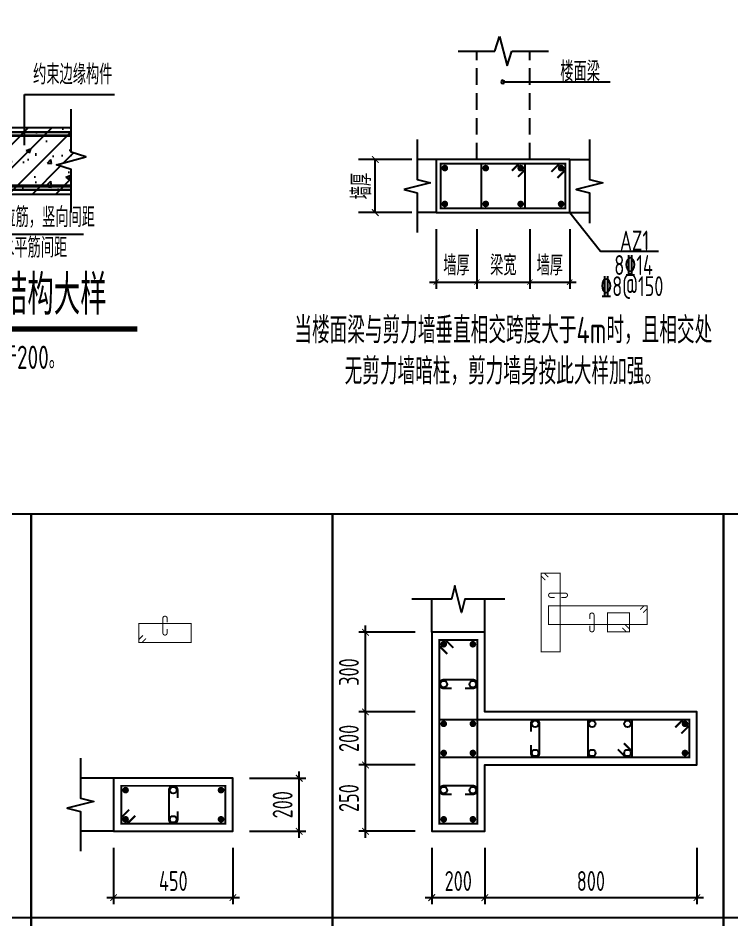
# Model space of a CAD drawing. Extents: x -812054 to 22247, y -644080 to 1003627.
# Drawn here: x -483897 to -473125, y -171821 to -158224 of the extents above; entities that cross this region are included whole.
import ezdxf
from ezdxf.enums import TextEntityAlignment as Align

# ---------------------------------------------------------------- set-up
doc = ezdxf.new("R2010")
doc.units = 0
doc.header["$LTSCALE"] = 1000
doc.linetypes.add('DASHED', pattern=[0.75, 0.5, -0.25])
doc.linetypes.add('H3普通虚线', pattern=[4.2, 3, -1.2])
doc.layers.get('0').update_dxf_attribs({"linetype": 'CONTINUOUS'})
doc.layers.get('DEFPOINTS').update_dxf_attribs({"linetype": 'CONTINUOUS'})
for name, color, linetype in [('COLU_DE_DIM', 3, 'CONTINUOUS'), ('COLU_DE_TH', 7, 'CONTINUOUS'), ('DIM', 2, 'CONTINUOUS'), ('HATCH', 8, 'CONTINUOUS'), ('LINK', 6, 'CONTINUOUS'), ('LINK-INDEX', 6, 'CONTINUOUS'), ('REIN', 6, 'CONTINUOUS'), ('S-BEAM-XRBAR', 20, 'CONTINUOUS'), ('S-DETL-DIM', 151, 'CONTINUOUS'), ('S-DETL-LINE1', 2, 'CONTINUOUS'), ('S-DETL-LINE2', 2, 'H3普通虚线'), ('S-DETL-TEXT', 7, 'CONTINUOUS'), ('S-SLAB-DIM', 151, 'CONTINUOUS'), ('S-WALL-BEHATCH', 51, 'CONTINUOUS'), ('S-X详图钢筋', 6, 'CONTINUOUS'), ('TAB', 7, 'CONTINUOUS'), ('TEXT', 2, 'CONTINUOUS'), ('THIN', 7, 'CONTINUOUS')]:
    doc.layers.add(name, color=color, linetype=linetype)
doc.layers.add('墙柱轮廓', color=7, linetype='CONTINUOUS', lineweight=18)
doc.styles.add('TSSD_DIMENSION', font='Tssdeng.shx', dxfattribs={"width": 0.7, "bigfont": 'tssdchn.shx'})
doc.styles.add('TSSD_Norm', font='Tssdeng.shx', dxfattribs={"bigfont": 'tssdchn.shx'})
doc.styles.add('TSSD_REIN', font='tssdeng.shx', dxfattribs={"width": 0.7, "height": 300, "bigfont": 'tssdchn.shx'})
doc.dimstyles.new('TSSD_100_100$0', dxfattribs={"dimtxt": 300, "dimasz": 80, "dimexe": 100, "dimexo": 250, "dimgap": 100, "dimtad": 1, "dimdec": 0, "dimzin": 0, "dimdsep": 46, "dimtxsty": 'TSSD_DIMENSION', "dimblk": 'ARCHTICK', "dimcen": 0, "dimdle": 100, "dimclrd": 3, "dimclre": 3, "dimclrt": 7, "dimadec": 0, "dimazin": 0, "dimtfac": 1, "dimtdec": 0, "dimtix": 1, "dimtmove": 2, "dimatfit": 3, "dimldrblk": 'ARCHTICK', "dimfxl": 1, "dimtolj": 1, "dimtzin": 0, "dimarcsym": 0})
doc.dimstyles.new('TSSD_25_100', dxfattribs={"dimtxt": 300, "dimasz": 100, "dimexe": 100, "dimexo": 250, "dimgap": 100, "dimtad": 1, "dimdec": 0, "dimlfac": 0.25, "dimzin": 0, "dimdsep": 46, "dimtxsty": 'TSSD_DIMENSION', "dimblk": 'ARCHTICK', "dimcen": 0, "dimdle": 100, "dimclrt": 7, "dimadec": 0, "dimazin": 0, "dimtfac": 1, "dimtdec": 0, "dimtix": 1, "dimtmove": 2, "dimatfit": 3, "dimldrblk": 'ARCHTICK', "dimfxl": 1, "dimtolj": 1, "dimtzin": 0, "dimarcsym": 0})

# ---------------------------------------------------------------- blocks, each defined once
blk = doc.blocks.new('_ArchTick')
at = {"color": 0, "linetype": 'ByBlock', "const_width": 0.15}
blk.add_lwpolyline([(-0.5, -0.5), (0.5, 0.5)], dxfattribs=at)
blk = doc.blocks.new('*D505')
at = {"layer": 'DEFPOINTS', "color": 0, "transparency": 16777216}
for p in [(2298, 2648), (2911, 2648), (2911, 1600)]:
    blk.add_point(p, dxfattribs=at)
at = {"layer": 'S-SLAB-DIM', "color": 3, "lineweight": -2, "transparency": 16777216}
for p, q in [((2298, 2398), (2298, 1500)), ((2911, 2398), (2911, 1500)), ((2198, 1600), (3011, 1600))]:
    blk.add_line(p, q, dxfattribs=at)
at = {"layer": 'S-SLAB-DIM', "color": 3, "lineweight": -2, "transparency": 16777216, "xscale": 80, "yscale": 80, "zscale": 80, "rotation": 180}
blk.add_blockref('_ArchTick', (2298, 1600), dxfattribs=at)
at = {"layer": 'S-SLAB-DIM', "color": 3, "lineweight": -2, "transparency": 16777216, "xscale": 80, "yscale": 80, "zscale": 80}
blk.add_blockref('_ArchTick', (2911, 1600), dxfattribs=at)
at = {"layer": 'S-SLAB-DIM', "color": 7, "transparency": 16777216, "insert": (2604, 1850), "char_height": 300, "attachment_point": 5, "style": 'TSSD_DIMENSION'}
blk.add_mtext('\\A1;墙厚', dxfattribs=at)
blk = doc.blocks.new('*D506')
at = {"layer": 'DEFPOINTS', "color": 0, "transparency": 16777216}
for p in [(2911, 2648), (3711, 2648), (3711, 1600)]:
    blk.add_point(p, dxfattribs=at)
at = {"layer": 'S-SLAB-DIM', "color": 3, "lineweight": -2, "transparency": 16777216}
for p, q in [((2911, 2398), (2911, 1500)), ((3711, 2398), (3711, 1500)), ((2811, 1600), (3811, 1600))]:
    blk.add_line(p, q, dxfattribs=at)
at = {"layer": 'S-SLAB-DIM', "color": 3, "lineweight": -2, "transparency": 16777216, "xscale": 80, "yscale": 80, "zscale": 80, "rotation": 180}
blk.add_blockref('_ArchTick', (2911, 1600), dxfattribs=at)
at = {"layer": 'S-SLAB-DIM', "color": 3, "lineweight": -2, "transparency": 16777216, "xscale": 80, "yscale": 80, "zscale": 80}
blk.add_blockref('_ArchTick', (3711, 1600), dxfattribs=at)
at = {"layer": 'S-SLAB-DIM', "color": 7, "transparency": 16777216, "insert": (3311, 1850), "char_height": 300, "attachment_point": 5, "style": 'TSSD_DIMENSION'}
blk.add_mtext('\\A1;梁宽', dxfattribs=at)
blk = doc.blocks.new('*D507')
at = {"layer": 'DEFPOINTS', "color": 0, "transparency": 16777216}
for p in [(3711, 2648), (4312, 2648), (4312, 1600)]:
    blk.add_point(p, dxfattribs=at)
at = {"layer": 'S-SLAB-DIM', "color": 3, "lineweight": -2, "transparency": 16777216}
for p, q in [((3711, 2398), (3711, 1500)), ((4312, 2398), (4312, 1500)), ((3611, 1600), (4412, 1600))]:
    blk.add_line(p, q, dxfattribs=at)
at = {"layer": 'S-SLAB-DIM', "color": 3, "lineweight": -2, "transparency": 16777216, "xscale": 80, "yscale": 80, "zscale": 80, "rotation": 180}
blk.add_blockref('_ArchTick', (3711, 1600), dxfattribs=at)
at = {"layer": 'S-SLAB-DIM', "color": 3, "lineweight": -2, "transparency": 16777216, "xscale": 80, "yscale": 80, "zscale": 80}
blk.add_blockref('_ArchTick', (4312, 1600), dxfattribs=at)
at = {"layer": 'S-SLAB-DIM', "color": 7, "transparency": 16777216, "insert": (4012, 1850), "char_height": 300, "attachment_point": 5, "style": 'TSSD_DIMENSION'}
blk.add_mtext('\\A1;墙厚', dxfattribs=at)
blk = doc.blocks.new('*D21')
at = {"layer": 'DEFPOINTS', "color": 0, "transparency": 16777216}
for p in [(2113, 5957), (2113, 4750), (3945, 4750)]:
    blk.add_point(p, dxfattribs=at)
at = {"layer": 'S-DETL-DIM', "color": 0, "lineweight": -2, "transparency": 16777216}
for p, q in [((2113, 5000), (2113, 6057)), ((3945, 5000), (3945, 6057)), ((2113, 5957), (2013, 5957)), ((3945, 5957), (2113, 5957)), ((3945, 5957), (4045, 5957))]:
    blk.add_line(p, q, dxfattribs=at)
at = {"layer": 'S-DETL-DIM', "color": 0, "lineweight": -2, "transparency": 16777216, "xscale": 100, "yscale": 100, "zscale": 100}
blk.add_blockref('_ArchTick', (2113, 5957), dxfattribs=at)
at = {"layer": 'S-DETL-DIM', "color": 0, "lineweight": -2, "transparency": 16777216, "xscale": 100, "yscale": 100, "zscale": 100, "rotation": 180}
blk.add_blockref('_ArchTick', (3945, 5957), dxfattribs=at)
at = {"layer": 'S-DETL-DIM', "color": 7, "transparency": 16777216, "insert": (3029, 6207), "char_height": 300, "attachment_point": 5, "style": 'TSSD_DIMENSION'}
blk.add_mtext('\\A1;Lc范围内非阴影区', dxfattribs=at)
blk = doc.blocks.new('*D22')
at = {"layer": 'DEFPOINTS', "color": 0, "transparency": 16777216}
for p in [(2275, 5491), (2275, 4750), (2875, 4750)]:
    blk.add_point(p, dxfattribs=at)
at = {"layer": 'S-DETL-DIM', "color": 0, "lineweight": -2, "transparency": 16777216}
for p, q in [((2275, 5000), (2275, 5591)), ((2875, 5000), (2875, 5591)), ((2975, 5491), (2175, 5491))]:
    blk.add_line(p, q, dxfattribs=at)
at = {"layer": 'S-DETL-DIM', "color": 0, "lineweight": -2, "transparency": 16777216, "xscale": 100, "yscale": 100, "zscale": 100, "rotation": 180}
blk.add_blockref('_ArchTick', (2275, 5491), dxfattribs=at)
at = {"layer": 'S-DETL-DIM', "color": 0, "lineweight": -2, "transparency": 16777216, "xscale": 100, "yscale": 100, "zscale": 100}
blk.add_blockref('_ArchTick', (2875, 5491), dxfattribs=at)
at = {"layer": 'S-DETL-DIM', "color": 7, "transparency": 16777216, "insert": (2575, 5741), "char_height": 300, "attachment_point": 5, "style": 'TSSD_DIMENSION'}
blk.add_mtext('\\A1;b', dxfattribs=at)
blk = doc.blocks.new('*D23')
at = {"layer": 'DEFPOINTS', "color": 0, "transparency": 16777216}
for p in [(2875, 5491), (2875, 4750), (3475, 4750)]:
    blk.add_point(p, dxfattribs=at)
at = {"layer": 'S-DETL-DIM', "color": 0, "lineweight": -2, "transparency": 16777216}
for p, q in [((2875, 5000), (2875, 5591)), ((3475, 5000), (3475, 5591)), ((3575, 5491), (2775, 5491))]:
    blk.add_line(p, q, dxfattribs=at)
at = {"layer": 'S-DETL-DIM', "color": 0, "lineweight": -2, "transparency": 16777216, "xscale": 100, "yscale": 100, "zscale": 100, "rotation": 180}
blk.add_blockref('_ArchTick', (2875, 5491), dxfattribs=at)
at = {"layer": 'S-DETL-DIM', "color": 0, "lineweight": -2, "transparency": 16777216, "xscale": 100, "yscale": 100, "zscale": 100}
blk.add_blockref('_ArchTick', (3475, 5491), dxfattribs=at)
at = {"layer": 'S-DETL-DIM', "color": 7, "transparency": 16777216, "insert": (3175, 5741), "char_height": 300, "attachment_point": 5, "style": 'TSSD_DIMENSION'}
blk.add_mtext('\\A1;b', dxfattribs=at)
blk = doc.blocks.new('*D24')
at = {"layer": 'DEFPOINTS', "color": 0, "transparency": 16777216}
for p in [(3475, 5491), (3475, 4750), (4075, 4750)]:
    blk.add_point(p, dxfattribs=at)
at = {"layer": 'S-DETL-DIM', "color": 0, "lineweight": -2, "transparency": 16777216}
for p, q in [((3475, 5000), (3475, 5591)), ((4075, 5000), (4075, 5591)), ((4175, 5491), (3375, 5491))]:
    blk.add_line(p, q, dxfattribs=at)
at = {"layer": 'S-DETL-DIM', "color": 0, "lineweight": -2, "transparency": 16777216, "xscale": 100, "yscale": 100, "zscale": 100, "rotation": 180}
blk.add_blockref('_ArchTick', (3475, 5491), dxfattribs=at)
at = {"layer": 'S-DETL-DIM', "color": 0, "lineweight": -2, "transparency": 16777216, "xscale": 100, "yscale": 100, "zscale": 100}
blk.add_blockref('_ArchTick', (4075, 5491), dxfattribs=at)
at = {"layer": 'S-DETL-DIM', "color": 7, "transparency": 16777216, "insert": (3775, 5741), "char_height": 300, "attachment_point": 5, "style": 'TSSD_DIMENSION'}
blk.add_mtext('\\A1;b', dxfattribs=at)
blk = doc.blocks.new('*D25')
at = {"layer": 'DEFPOINTS', "color": 0, "transparency": 16777216}
for p in [(2566, 4750), (1936, 3750), (2566, 3750)]:
    blk.add_point(p, dxfattribs=at)
at = {"layer": 'S-DETL-DIM', "color": 0, "lineweight": -2, "transparency": 16777216}
for p, q in [((1936, 4850), (1936, 3650)), ((2316, 4750), (1836, 4750)), ((2316, 3750), (1836, 3750))]:
    blk.add_line(p, q, dxfattribs=at)
at = {"layer": 'S-DETL-DIM', "color": 0, "lineweight": -2, "transparency": 16777216, "xscale": 100, "yscale": 100, "zscale": 100}
for p, rotation in [((1936, 4750), 90), ((1936, 3750), 270)]:
    blk.add_blockref('_ArchTick', p, dxfattribs=dict(at, rotation=rotation))
at = {"layer": 'S-DETL-DIM', "color": 7, "transparency": 16777216, "insert": (1686, 4250), "char_height": 300, "attachment_point": 5, "rotation": 90, "style": 'TSSD_DIMENSION'}
blk.add_mtext('\\A1;墙厚', dxfattribs=at)
blk = doc.blocks.new('*D424')
at = {"layer": 'COLU_DE_DIM', "color": 0, "lineweight": -2, "transparency": 16777216}
for p, q in [((-482455, -170734), (-482455, -171584)), ((-480655, -170734), (-480655, -171584)), ((-482555, -171484), (-480555, -171484))]:
    blk.add_line(p, q, dxfattribs=at)
at = {"layer": 'DEFPOINTS', "color": 0, "transparency": 16777216}
for p in [(-482455, -170484), (-480655, -170484), (-480655, -171484)]:
    blk.add_point(p, dxfattribs=at)
at = {"layer": 'COLU_DE_DIM', "color": 0, "lineweight": -2, "transparency": 16777216, "xscale": 100, "yscale": 100, "zscale": 100, "rotation": 180}
blk.add_blockref('_ArchTick', (-482455, -171484), dxfattribs=at)
at = {"layer": 'COLU_DE_DIM', "color": 0, "lineweight": -2, "transparency": 16777216, "xscale": 100, "yscale": 100, "zscale": 100}
blk.add_blockref('_ArchTick', (-480655, -171484), dxfattribs=at)
at = {"layer": 'COLU_DE_DIM', "color": 7, "transparency": 16777216, "insert": (-481555, -171234), "char_height": 300, "attachment_point": 5, "style": 'TSSD_DIMENSION'}
blk.add_mtext('\\A1;450', dxfattribs=at)
blk = doc.blocks.new('*D425')
at = {"layer": 'COLU_DE_DIM', "color": 0, "lineweight": -2, "transparency": 16777216}
for p, q in [((-480405, -169684), (-479555, -169684)), ((-479655, -170584), (-479655, -169584)), ((-480405, -170484), (-479555, -170484))]:
    blk.add_line(p, q, dxfattribs=at)
at = {"layer": 'DEFPOINTS', "color": 0, "transparency": 16777216}
for p in [(-480655, -169684), (-479655, -169684), (-480655, -170484)]:
    blk.add_point(p, dxfattribs=at)
at = {"layer": 'COLU_DE_DIM', "color": 0, "lineweight": -2, "transparency": 16777216, "xscale": 100, "yscale": 100, "zscale": 100}
for p, rotation in [((-479655, -169684), 90), ((-479655, -170484), 270)]:
    blk.add_blockref('_ArchTick', p, dxfattribs=dict(at, rotation=rotation))
at = {"layer": 'COLU_DE_DIM', "color": 7, "transparency": 16777216, "insert": (-479905, -170084), "char_height": 300, "attachment_point": 5, "rotation": 90, "style": 'TSSD_DIMENSION'}
blk.add_mtext('\\A1;200', dxfattribs=at)
blk = doc.blocks.new('*D430')
at = {"layer": 'COLU_DE_DIM', "color": 0, "lineweight": -2, "transparency": 16777216}
for p, q in [((-477655, -170734), (-477655, -171584)), ((-476855, -170734), (-476855, -171584)), ((-477755, -171484), (-476755, -171484))]:
    blk.add_line(p, q, dxfattribs=at)
at = {"layer": 'DEFPOINTS', "color": 0, "transparency": 16777216}
for p in [(-477655, -170484), (-476855, -170484), (-476855, -171484)]:
    blk.add_point(p, dxfattribs=at)
at = {"layer": 'COLU_DE_DIM', "color": 0, "lineweight": -2, "transparency": 16777216, "xscale": 100, "yscale": 100, "zscale": 100, "rotation": 180}
blk.add_blockref('_ArchTick', (-477655, -171484), dxfattribs=at)
at = {"layer": 'COLU_DE_DIM', "color": 0, "lineweight": -2, "transparency": 16777216, "xscale": 100, "yscale": 100, "zscale": 100}
blk.add_blockref('_ArchTick', (-476855, -171484), dxfattribs=at)
at = {"layer": 'COLU_DE_DIM', "color": 7, "transparency": 16777216, "insert": (-477255, -171234), "char_height": 300, "attachment_point": 5, "style": 'TSSD_DIMENSION'}
blk.add_mtext('\\A1;200', dxfattribs=at)
blk = doc.blocks.new('*D431')
at = {"layer": 'COLU_DE_DIM', "color": 0, "lineweight": -2, "transparency": 16777216}
for p, q in [((-476855, -170734), (-476855, -171584)), ((-473654, -170734), (-473654, -171584)), ((-476955, -171484), (-473554, -171484))]:
    blk.add_line(p, q, dxfattribs=at)
at = {"layer": 'DEFPOINTS', "color": 0, "transparency": 16777216}
for p in [(-476855, -170484), (-473654, -170484), (-473654, -171484)]:
    blk.add_point(p, dxfattribs=at)
at = {"layer": 'COLU_DE_DIM', "color": 0, "lineweight": -2, "transparency": 16777216, "xscale": 100, "yscale": 100, "zscale": 100, "rotation": 180}
blk.add_blockref('_ArchTick', (-476855, -171484), dxfattribs=at)
at = {"layer": 'COLU_DE_DIM', "color": 0, "lineweight": -2, "transparency": 16777216, "xscale": 100, "yscale": 100, "zscale": 100}
blk.add_blockref('_ArchTick', (-473654, -171484), dxfattribs=at)
at = {"layer": 'COLU_DE_DIM', "color": 7, "transparency": 16777216, "insert": (-475254, -171234), "char_height": 300, "attachment_point": 5, "style": 'TSSD_DIMENSION'}
blk.add_mtext('\\A1;800', dxfattribs=at)
blk = doc.blocks.new('*D432')
at = {"layer": 'COLU_DE_DIM', "color": 0, "lineweight": -2, "transparency": 16777216}
for p, q in [((-478655, -170584), (-478655, -169384)), ((-477905, -169484), (-478755, -169484)), ((-477905, -170484), (-478755, -170484))]:
    blk.add_line(p, q, dxfattribs=at)
at = {"layer": 'DEFPOINTS', "color": 0, "transparency": 16777216}
for p in [(-478655, -169484), (-477655, -169484), (-477655, -170484)]:
    blk.add_point(p, dxfattribs=at)
at = {"layer": 'COLU_DE_DIM', "color": 0, "lineweight": -2, "transparency": 16777216, "xscale": 100, "yscale": 100, "zscale": 100}
for p, rotation in [((-478655, -169484), 90), ((-478655, -170484), 270)]:
    blk.add_blockref('_ArchTick', p, dxfattribs=dict(at, rotation=rotation))
at = {"layer": 'COLU_DE_DIM', "color": 7, "transparency": 16777216, "insert": (-478905, -169984), "char_height": 300, "attachment_point": 5, "rotation": 90, "style": 'TSSD_DIMENSION'}
blk.add_mtext('\\A1;250', dxfattribs=at)
blk = doc.blocks.new('*D433')
at = {"layer": 'COLU_DE_DIM', "color": 0, "lineweight": -2, "transparency": 16777216}
for p, q in [((-478655, -169584), (-478655, -168584)), ((-477905, -168684), (-478755, -168684)), ((-477905, -169484), (-478755, -169484))]:
    blk.add_line(p, q, dxfattribs=at)
at = {"layer": 'DEFPOINTS', "color": 0, "transparency": 16777216}
for p in [(-478655, -168684), (-477655, -168684), (-477655, -169484)]:
    blk.add_point(p, dxfattribs=at)
at = {"layer": 'COLU_DE_DIM', "color": 0, "lineweight": -2, "transparency": 16777216, "xscale": 100, "yscale": 100, "zscale": 100}
for p, rotation in [((-478655, -168684), 90), ((-478655, -169484), 270)]:
    blk.add_blockref('_ArchTick', p, dxfattribs=dict(at, rotation=rotation))
at = {"layer": 'COLU_DE_DIM', "color": 7, "transparency": 16777216, "insert": (-478905, -169084), "char_height": 300, "attachment_point": 5, "rotation": 90, "style": 'TSSD_DIMENSION'}
blk.add_mtext('\\A1;200', dxfattribs=at)
blk = doc.blocks.new('*D434')
at = {"layer": 'COLU_DE_DIM', "color": 0, "lineweight": -2, "transparency": 16777216}
for p, q in [((-478655, -168784), (-478655, -167384)), ((-477905, -167484), (-478755, -167484)), ((-477905, -168684), (-478755, -168684))]:
    blk.add_line(p, q, dxfattribs=at)
at = {"layer": 'DEFPOINTS', "color": 0, "transparency": 16777216}
for p in [(-478655, -167484), (-477655, -167484), (-477655, -168684)]:
    blk.add_point(p, dxfattribs=at)
at = {"layer": 'COLU_DE_DIM', "color": 0, "lineweight": -2, "transparency": 16777216, "xscale": 100, "yscale": 100, "zscale": 100}
for p, rotation in [((-478655, -167484), 90), ((-478655, -168684), 270)]:
    blk.add_blockref('_ArchTick', p, dxfattribs=dict(at, rotation=rotation))
at = {"layer": 'COLU_DE_DIM', "color": 7, "transparency": 16777216, "insert": (-478905, -168084), "char_height": 300, "attachment_point": 5, "rotation": 90, "style": 'TSSD_DIMENSION'}
blk.add_mtext('\\A1;300', dxfattribs=at)
blk = doc.blocks.new('20210311.03310910')
at = {"layer": 'COLU_DE_TH'}
blk.add_lwpolyline([(2298.1, 2648.3), (4312.5, 2648.3), (4312.5, 3448.3), (2298.1, 3448.3)], close=True, dxfattribs=at)
at = {"layer": 'DIM'}
for p, q in [((1931.8, 3448.3), (1128.2, 3448.3)), ((1378.2, 2648.3), (1378.2, 3448.3)), ((1931.8, 2648.3), (1128.2, 2648.3))]:
    blk.add_line(p, q, dxfattribs=at)
at = {"layer": 'S-DETL-LINE2'}
blk.add_lwpolyline([(2630.6, 5081.3), (3180.6, 5081.3), (3250.6, 5301.3), (3370.6, 4861.3), (3440.6, 5081.3), (3990.6, 5081.3)], dxfattribs=at)
at = {"layer": 'S-X详图钢筋', "const_width": 30}
blk.add_lwpolyline([(2363.1, 3383.3), (2363.1, 2713.3), (4247.5, 2713.3), (4247.5, 3383.3)], close=True, dxfattribs=at)
at = {"layer": 'S-X详图钢筋', "const_width": 50}
for points in [[(2453.1, 3318.3, 1), (2403.1, 3318.3, 1)], [(3020.1, 3318.3, 1), (3070.1, 3318.3, 1)], [(3547.7, 3318.3, 1), (3597.7, 3318.3, 1)], [(4207.5, 3318.3, 1), (4157.5, 3318.3, 1)], [(2453.1, 2778.3, 1), (2403.1, 2778.3, 1)], [(3020.1, 2778.3, 1), (3070.1, 2778.3, 1)], [(3547.7, 2778.3, 1), (3597.7, 2778.3, 1)], [(4207.5, 2778.3, 1), (4157.5, 2778.3, 1)]]:
    blk.add_lwpolyline(points, format="xyb", close=True, dxfattribs=at)
at = {"layer": 'S-X详图钢筋', "const_width": 30}
for points in [[(3441.9, 3279.4), (3545.9, 3383.3), (3637.7, 3383.3), (3637.7, 2713.3), (2980.1, 2713.3), (2980.1, 3383.3), (3637.7, 3383.3), (3637.7, 3291.5), (3533.8, 3187.5)], [(4155.5, 3383.3), (4035.6, 3263.4)], [(4127.5, 3171.4), (4247.5, 3291.4)]]:
    blk.add_lwpolyline(points, dxfattribs=at)
at = {"layer": 'THIN', "linetype": 'DASHED', "ltscale": 0.5}
for p, q in [((2910.6, 3448.3), (2910.6, 5081.3)), ((3710.6, 3448.3), (3710.6, 5081.3))]:
    blk.add_line(p, q, dxfattribs=at)
at = {"layer": 'THIN'}
for p, q in [((3303.2, 4617.9), (4923.1, 4617.9)), ((2210.6, 3098.3), (1810.6, 2998.3)), ((1810.6, 2998.3), (2010.6, 2948.3))]:
    blk.add_line(p, q, dxfattribs=at)
for points in [[(2010.6, 3748.3), (2010.6, 3148.3), (2210.6, 3098.3)], [(4610.6, 3748.3), (4610.6, 3148.3), (4810.6, 3098.3), (4410.6, 2998.3), (4610.6, 2948.3), (4610.6, 2488.1)], [(2298.1, 3448.3), (2010.6, 3448.3)], [(4312.5, 3448.3), (4610.6, 3448.3)], [(2010.6, 2948.3), (2010.6, 2348.3)], [(2298.1, 2648.3), (2010.6, 2648.3)], [(4312.5, 2648.3), (4610.6, 2648.3)], [(4312.5, 2648.3), (4778.3, 2068.7), (5653.4, 2068.7)]]:
    blk.add_lwpolyline(points, dxfattribs=at)
for start, end in [(0, 180), (180, 0)]:
    blk.add_arc((3303.2, 4617.9), 25, start, end, dxfattribs=at)
at = {"layer": 'DIM', "xscale": 100, "yscale": 100, "zscale": 100}
for p, rotation in [((1378.2, 3448.3), 90), ((1378.2, 2648.3), 270)]:
    blk.add_blockref('_ArchTick', p, dxfattribs=dict(at, rotation=rotation))
at = {"layer": 'DIM', "color": 7, "insert": (1168.2, 3048.3), "char_height": 300, "attachment_point": 5, "rotation": 90, "style": 'TSSD_DIMENSION'}
blk.add_mtext('\\A1;墙厚', dxfattribs=at)
at = {"layer": 'TEXT', "color": 0, "style": 'TSSD_Norm', "width": 0.7}
for s, p in [('当楼面梁与剪力墙垂直相交跨度大于4m时，且相交处', (3310.6, 675.2)), ('无剪力墙暗柱，剪力墙身按此大样加强。', (3310.6, 56.7))]:
    blk.add_text(s, height=400, dxfattribs=at).set_placement(p, align=Align.CENTER)
at = {"layer": 'THIN', "style": 'TSSD_REIN', "width": 0.7}
for s, p in [('楼面梁', (4469.7, 4775.8)), ('AZ1', (5290.4, 2226.5)), ('8\x8414', (5276.4, 1857.1)), ('\x848@150', (5249.7, 1538.3))]:
    blk.add_text(s, height=300, dxfattribs=at).set_placement(p, align=Align.MIDDLE_CENTER)
at = {"layer": 'S-SLAB-DIM'}
for base, p1, p2, text, picture, middle in [((2910.6, 1599.5), (2298.1, 2648.3), (2910.6, 2648.3), '墙厚', '*D505', (2604.4, 1849.5)), ((3710.6, 1599.5), (2910.6, 2648.3), (3710.6, 2648.3), '梁宽', '*D506', (3310.6, 1849.5)), ((4312.5, 1599.5), (3710.6, 2648.3), (4312.5, 2648.3), '墙厚', '*D507', (4011.6, 1849.5))]:
    dim = blk.add_linear_dim(base=base, p1=p1, p2=p2, text=text, dimstyle='TSSD_100_100$0', dxfattribs=at)
    dim.commit()
    dim.dimension.update_dxf_attribs({"geometry": picture, "text_midpoint": middle})
blk = doc.blocks.new('20210311.03312664')
at = {"layer": 'HATCH'}
h = blk.add_hatch(dxfattribs=at)
h.set_pattern_fill('METAL', color=256, scale=50, style=0)
h.set_pattern_definition([(45, (970506.73, 314564.58), (-141.421356, 141.421356), [])])
h.paths.add_polyline_path([(3945, 4750.5), (2113.2, 4750.5), (2113.2, 3750.5), (3945, 3750.5)])
at = {"layer": 'HATCH', "ltscale": 0.5}
h = blk.add_hatch(dxfattribs=at)
h.set_pattern_fill('HOLE_MATETIEL', color=256, scale=30, style=0)
h.set_pattern_definition([(45, (0, 584.78), (-67.352, 67.352), []), (135, (0, 584.78), (-67.352, -67.352), [])])
h.paths.add_polyline_path([(2009.3, 881.5), (2436.4, 881.5), (2436.4, 630), (2009.3, 630)])
at = {"layer": 'S-WALL-BEHATCH'}
h = blk.add_hatch(dxfattribs=at)
h.set_pattern_fill('钢筋混凝土', color=0, scale=100, style=0)
h.set_pattern_definition([(45, (-313936.74, 156299.2), (-176.7767, 176.7767), []), (50, (-313936.74, 156299.2), (717.2602, -62.7521), [75, -825]), (355, (-313936.74, 156299.2), (-138.7513, 752.1921), [60, -660]), (100.4514, (-313877, 156294), (578.5094, 689.4395), [63.7402, -701.1421]), (46.1842, (-313936.7, 156499.2), (1067.241, -165.519), [112.5, -1237.5]), (96.6356, (-313847.8, 156485.4), (934.6627, 974.118), [95.6103, -1051.713]), (351.1842, (-313936.7, 156499.2), (934.662, 974.1186), [90, -990]), (21, (-313836.74, 156449.2), (596.9071, -402.6189), [75, -825]), (326, (-313836.74, 156449.2), (243.3153, 725.15), [60, -660]), (71.4514, (-313787, 156415.66), (840.2226, 322.5305), [63.7402, -701.1421]), (37.5, (-313936.74, 156299.2), (12.15986, 332.89385), [0, -652, 0, -670, 0, -662.5]), (7.5, (-313936.74, 156299.2), (263.06954, 394.4117), [0, -382, 0, -637, 0, -252.5]), (327.5, (-314159.74, 156299.2), (533.82244, -22.55487), [0, -250, 0, -780, 0, -1035]), (317.5, (-314259.74, 156299.2), (583.1862, 100.105), [0, -325, 0, -518, 0, -735])])
h.paths.add_polyline_path([(5370.8, 3750.5), (5370.8, 4120.5), (5150.8, 4190.5), (5590.8, 4310.5), (5370.8, 4380.5), (5370.8, 4750.5), (3945, 4750.5), (3945, 3750.5)])
at = {"layer": 'S-DETL-LINE1', "color": 0}
for p, q in [((5370.8, 4750.5), (631.6, 4750.5)), ((631.6, 3750.5), (5370.8, 3750.5))]:
    blk.add_line(p, q, dxfattribs=at)
for points in [[(631.6, 5030.5), (631.6, 4380.5), (851.6, 4310.5), (411.6, 4190.5), (631.6, 4120.5), (631.6, 3470.5)], [(5370.8, 3470.5), (5370.8, 4120.5), (5150.8, 4190.5), (5590.8, 4310.5), (5370.8, 4380.5), (5370.8, 5030.5)]]:
    blk.add_lwpolyline(points, dxfattribs=at)
at = {"layer": 'S-DETL-LINE2', "color": 0}
for p, q in [((2113.2, 4750.5), (2113.2, 3750.5)), ((3945, 4750.5), (3945, 3750.5))]:
    blk.add_line(p, q, dxfattribs=at)
at = {"layer": 'S-DETL-TEXT'}
for p, q in [((0, 5252), (1475, 5252)), ((1089.8, 3870.5), (1089.8, 5252)), ((1475, 3929.9), (1475, 5252)), ((4663.9, 5252), (6022.2, 5252)), ((4663.9, 4489.6), (4663.9, 5252)), ((2103.9, 4144.4), (2316.1, 4356.5)), ((2703.9, 4144.4), (2916.1, 4356.5)), ((3303.9, 4144.4), (3516.1, 4356.5)), ((2210, 4250.5), (3755.5, 4250.5)), ((3755.5, 4250.5), (3755.5, 3145.1)), ((1858.3, 3265.1), (2275, 3929.9)), ((2458.3, 3265.1), (2875, 3929.9)), ((3058.3, 3265.1), (3475, 3929.9)), ((916.5, 3265.1), (3058.3, 3265.1)), ((3755.5, 3145.1), (5557.5, 3145.1))]:
    blk.add_line(p, q, dxfattribs=at)
at = {"layer": 'S-DETL-TEXT', "const_width": 80}
blk.add_lwpolyline([(135.2, 1713.7), (6369.7, 1713.7)], dxfattribs=at)
at = {"layer": 'S-WALL-BEHATCH', "color": 0}
blk.add_lwpolyline([(5150.8, 4190.5), (5590.8, 4310.5), (5370.8, 4380.5), (5370.8, 4750.5), (3945, 4750.5), (3945, 3750.5), (5370.8, 3750.5), (5370.8, 4120.5)], close=True, dxfattribs=at)
at = {"layer": 'S-X详图钢筋'}
for points, const_width in [([(5370.8, 4630.5), (631.6, 4630.5)], 40), ([(5370.8, 3815.5), (4010, 3815.5), (4010, 4685.5), (5370.8, 4685.5)], 35), ([(631.6, 3870.5), (5370.8, 3870.5)], 50)]:
    blk.add_lwpolyline(points, dxfattribs=dict(at, const_width=const_width))
at = {"layer": 'S-X详图钢筋', "const_width": 35}
for points in [[(2340, 4451), (2340, 4571, 1), (2210, 4571), (2210, 3929.9, 1), (2340, 3929.9), (2340, 4049.9)], [(2940, 4451), (2940, 4571, 1), (2810, 4571), (2810, 3929.9, 1), (2940, 3929.9), (2940, 4049.9)], [(3540, 4451), (3540, 4571, 1), (3410, 4571), (3410, 3929.9, 1), (3540, 3929.9), (3540, 4049.9)]]:
    blk.add_lwpolyline(points, format="xyb", dxfattribs=at)
at = {"layer": 'S-X详图钢筋', "const_width": 50}
for points in [[(4050, 4580.5, 1), (4100, 4580.5, 1)], [(1500, 4571, -1), (1450, 4571, -1)], [(2300, 4571, -1), (2250, 4571, -1)], [(2900, 4571, -1), (2850, 4571, -1)], [(3500, 4571, -1), (3450, 4571, -1)], [(1500, 3929.9, 1), (1450, 3929.9, 1)], [(2300, 3929.9, 1), (2250, 3929.9, 1)], [(2900, 3929.9, 1), (2850, 3929.9, 1)], [(3500, 3929.9, 1), (3450, 3929.9, 1)], [(4100, 3929.9, 1), (4050, 3929.9, 1)]]:
    blk.add_lwpolyline(points, format="xyb", close=True, dxfattribs=at)
at = {"layer": '墙柱轮廓', "color": 2}
blk.add_lwpolyline([(2009.3, 881.5), (2436.4, 881.5), (2436.4, 630), (2009.3, 630)], close=True, dxfattribs=at)
at = {"layer": 'S-DETL-TEXT', "style": 'TSSD_REIN', "width": 0.7}
for s, p in [('剪力墙身配筋', (32.7, 5313.8)), ('约束边缘构件', (4795.8, 5313.8)), ('墙竖向筋', (929.8, 3327.6))]:
    blk.add_text(s, height=300, dxfattribs=at).set_placement(p, align=Align.BOTTOM_LEFT)
for s, height, p in [('\x8410拉筋，竖向间距', 300, (3914.5, 3251.7)), ('同墙水平筋间距', 300, (3914.5, 2792)), ('约束边缘构件非阴影区结构大样', 600, (319.9, 1931.1)), ('注：b为墙竖向筋间距，且不得大于200。', 350, (889.3, 1114.3)), ('图示“   ”为非阴影区范围', 350, (1329.2, 584.8))]:
    blk.add_text(s, height=height, dxfattribs=at).set_placement(p)
at = {"layer": 'S-DETL-DIM', "color": 0}
for base, p1, p2, text, picture, middle in [((2113.2, 5957.2), (3945, 4750.5), (2113.2, 4750.5), 'Lc范围内非阴影区', '*D21', (3029.1, 6207.2)), ((2275, 5490.8), (2875, 4750.5), (2275, 4750.5), 'b', '*D22', (2575, 5740.8)), ((2875, 5490.8), (3475, 4750.5), (2875, 4750.5), 'b', '*D23', (3175, 5740.8)), ((3475, 5490.8), (4075, 4750.5), (3475, 4750.5), 'b', '*D24', (3775, 5740.8))]:
    dim = blk.add_linear_dim(base=base, p1=p1, p2=p2, text=text, dimstyle='TSSD_25_100', dxfattribs=at)
    dim.commit()
    dim.dimension.update_dxf_attribs({"geometry": picture, "text_midpoint": middle})
at = {"layer": 'S-DETL-DIM'}
dim = blk.add_aligned_dim(p1=(2566, 4750.5), p2=(2566, 3750.5), distance=-629.5, text='墙厚', dimstyle='TSSD_25_100', dxfattribs=at)
dim.commit()
dim.dimension.update_dxf_attribs({"geometry": '*D25', "text_midpoint": (1686.5, 4250.5)})

msp = doc.modelspace()

# ---------------------------------------------------------------- linework, layer by layer
at = {"layer": 'COLU_DE_TH'}
for points in [[(-476854.74, -167484.03), (-477654.74, -167484.03), (-477654.74, -170484.03), (-476854.74, -170484.03), (-476854.74, -169484.03), (-473654.24, -169484.03), (-473654.24, -168684.03), (-476854.74, -168684.03), (-476854.74, -167484.03)], [(-482454.74, -169684.03), (-482454.74, -170484.03), (-480654.74, -170484.03), (-480654.74, -169684.03), (-482454.74, -169684.03)]]:
    msp.add_lwpolyline(points, close=True, dxfattribs=at)
at = {"layer": 'LINK'}
for points in [[(-477419.74, -167810.96, 30, 30, 0), (-477539.74, -167690.96, 30, 30, 0), (-477539.74, -167599.03, 30, 30, 0), (-476969.74, -167599.03, 30, 30, 0), (-476969.74, -170369.03, 30, 30, 0), (-477539.74, -170369.03, 30, 30, 0), (-477539.74, -167599.03, 30, 30, 0), (-477447.81, -167599.03, 30, 30, 0), (-477327.81, -167719.03, 30, 30, 0)], [(-477154.74, -168329.03, 30, 30, 0), (-477034.74, -168329.03, 30, 30, 1), (-477034.74, -168199.03, 30, 30, 0), (-477474.74, -168199.03, 30, 30, 1), (-477474.74, -168329.03, 30, 30, 0), (-477354.74, -168329.03, 30, 30, 0)], [(-473981.16, -168919.03, 30, 30, 0), (-473861.16, -168799.03, 30, 30, 0), (-473769.24, -168799.03, 30, 30, 0), (-473769.24, -169369.03, 30, 30, 0), (-477539.74, -169369.03, 30, 30, 0), (-477539.74, -168799.03, 30, 30, 0), (-473769.24, -168799.03, 30, 30, 0), (-473769.24, -168890.96, 30, 30, 0), (-473889.24, -169010.96, 30, 30, 0)], [(-476159.61, -169184.03, 30, 30, 0), (-476159.61, -169304.03, 30, 30, 1), (-476029.61, -169304.03, 30, 30, 0), (-476029.61, -168864.03, 30, 30, 1), (-476159.61, -168864.03, 30, 30, 0), (-476159.61, -168984.03, 30, 30, 0)], [(-474755.64, -169157.11, 30, 30, 0), (-474635.64, -169277.11, 30, 30, 0), (-474635.64, -169369.03, 30, 30, 0), (-475299.06, -169369.03, 30, 30, 0), (-475299.06, -168799.03, 30, 30, 0), (-474635.64, -168799.03, 30, 30, 0), (-474635.64, -169369.03, 30, 30, 0), (-474727.56, -169369.03, 30, 30, 0), (-474847.56, -169249.03, 30, 30, 0)], [(-482127.81, -170249.03, 30, 30, 0), (-482247.81, -170369.03, 30, 30, 0), (-482339.74, -170369.03, 30, 30, 0), (-482339.74, -169799.03, 30, 30, 0), (-480769.74, -169799.03, 30, 30, 0), (-480769.74, -170369.03, 30, 30, 0), (-482339.74, -170369.03, 30, 30, 0), (-482339.74, -170277.11, 30, 30, 0), (-482219.74, -170157.11, 30, 30, 0)], [(-481489.74, -169984.03, 30, 30, 0), (-481489.74, -169864.03, 30, 30, 1), (-481619.74, -169864.03, 30, 30, 0), (-481619.74, -170304.03, 30, 30, 1), (-481489.74, -170304.03, 30, 30, 0), (-481489.74, -170184.03, 30, 30, 0)], [(-477154.74, -169927.21, 30, 30, 0), (-477034.74, -169927.21, 30, 30, 1), (-477034.74, -169797.21, 30, 30, 0), (-477474.74, -169797.21, 30, 30, 1), (-477474.74, -169927.21, 30, 30, 0), (-477354.74, -169927.21, 30, 30, 0)]]:
    msp.add_lwpolyline(points, format="xyseb", dxfattribs=at)
at = {"layer": 'LINK-INDEX'}
for points in [[(-475942.11, -166699.02, 15, 15, 0), (-476002.11, -166639.02, 15, 15, 0), (-476002.11, -166593.06, 15, 15, 0), (-475717.11, -166593.06, 15, 15, 0), (-475717.11, -167778.06, 15, 15, 0), (-476002.11, -167778.06, 15, 15, 0), (-476002.11, -166593.06, 15, 15, 0), (-475956.14, -166593.06, 15, 15, 0), (-475896.14, -166653.06, 15, 15, 0)], [(-475699.61, -166958.06, 15, 15, 0), (-475639.61, -166958.06, 15, 15, 1), (-475639.61, -166893.06, 15, 15, 0), (-475859.61, -166893.06, 15, 15, 1), (-475859.61, -166958.06, 15, 15, 0), (-475799.61, -166958.06, 15, 15, 0)], [(-474512.02, -167143.06, 15, 15, 0), (-474452.02, -167083.06, 15, 15, 0), (-474406.06, -167083.06, 15, 15, 0), (-474406.06, -167368.06, 15, 15, 0), (-475892.11, -167368.06, 15, 15, 0), (-475892.11, -167083.06, 15, 15, 0), (-474406.06, -167083.06, 15, 15, 0), (-474406.06, -167129.02, 15, 15, 0), (-474466.06, -167189.02, 15, 15, 0)], [(-481647.24, -167334.03, 15, 15, 0), (-481647.24, -167274.03, 15, 15, 1), (-481712.24, -167274.03, 15, 15, 0), (-481712.24, -167494.03, 15, 15, 1), (-481647.24, -167494.03, 15, 15, 0), (-481647.24, -167434.03, 15, 15, 0)], [(-475271.18, -167385.56, 15, 15, 0), (-475271.18, -167445.56, 15, 15, 1), (-475206.18, -167445.56, 15, 15, 0), (-475206.18, -167225.56, 15, 15, 1), (-475271.18, -167225.56, 15, 15, 0), (-475271.18, -167285.56, 15, 15, 0)], [(-474732.77, -167372.1, 15, 15, 0), (-474672.77, -167432.1, 15, 15, 0), (-474672.77, -167478.06, 15, 15, 0), (-475004.48, -167478.06, 15, 15, 0), (-475004.48, -167193.06, 15, 15, 0), (-474672.77, -167193.06, 15, 15, 0), (-474672.77, -167478.06, 15, 15, 0), (-474718.73, -167478.06, 15, 15, 0), (-474778.73, -167418.06, 15, 15, 0)], [(-481966.27, -167576.53, 15, 15, 0), (-482026.27, -167636.53, 15, 15, 0), (-482072.24, -167636.53, 15, 15, 0), (-482072.24, -167351.53, 15, 15, 0), (-481287.24, -167351.53, 15, 15, 0), (-481287.24, -167636.53, 15, 15, 0), (-482072.24, -167636.53, 15, 15, 0), (-482072.24, -167590.57, 15, 15, 0), (-482012.24, -167530.57, 15, 15, 0)]]:
    msp.add_lwpolyline(points, format="xyseb", dxfattribs=at)
at = {"layer": 'REIN'}
for points in [[(-477499.74, -167664.03, 50, 50, 1), (-477449.74, -167664.03, 50, 50, 1), (-477499.74, -167664.03, 50, 50, 0)], [(-477059.74, -167664.03, 50, 50, 1), (-477009.74, -167664.03, 50, 50, 1), (-477059.74, -167664.03, 50, 50, 0)], [(-477499.74, -168864.03, 50, 50, 1), (-477449.74, -168864.03, 50, 50, 1), (-477499.74, -168864.03, 50, 50, 0)], [(-477059.74, -168864.03, 50, 50, 1), (-477009.74, -168864.03, 50, 50, 1), (-477059.74, -168864.03, 50, 50, 0)], [(-473859.24, -168864.03, 50, 50, 1), (-473809.24, -168864.03, 50, 50, 1), (-473859.24, -168864.03, 50, 50, 0)], [(-477499.74, -169304.03, 50, 50, 1), (-477449.74, -169304.03, 50, 50, 1), (-477499.74, -169304.03, 50, 50, 0)], [(-477059.74, -169304.03, 50, 50, 1), (-477009.74, -169304.03, 50, 50, 1), (-477059.74, -169304.03, 50, 50, 0)], [(-473859.24, -169304.03, 50, 50, 1), (-473809.24, -169304.03, 50, 50, 1), (-473859.24, -169304.03, 50, 50, 0)], [(-482299.74, -169864.03, 50, 50, 1), (-482249.74, -169864.03, 50, 50, 1), (-482299.74, -169864.03, 50, 50, 0)], [(-480859.74, -169864.03, 50, 50, 1), (-480809.74, -169864.03, 50, 50, 1), (-480859.74, -169864.03, 50, 50, 0)], [(-482299.74, -170304.03, 50, 50, 1), (-482249.74, -170304.03, 50, 50, 1), (-482299.74, -170304.03, 50, 50, 0)], [(-480859.74, -170304.03, 50, 50, 1), (-480809.74, -170304.03, 50, 50, 1), (-480859.74, -170304.03, 50, 50, 0)], [(-477499.74, -170304.03, 50, 50, 1), (-477449.74, -170304.03, 50, 50, 1), (-477499.74, -170304.03, 50, 50, 0)], [(-477059.74, -170304.03, 50, 50, 1), (-477009.74, -170304.03, 50, 50, 1), (-477059.74, -170304.03, 50, 50, 0)]]:
    msp.add_lwpolyline(points, format="xyseb", close=True, dxfattribs=at)
for centre in [(-477474.74, -168264.03), (-477034.74, -168264.03), (-476094.61, -168864.03), (-475234.06, -168864.03), (-474700.64, -168864.03), (-476094.61, -169304.03), (-475234.06, -169304.03), (-474700.64, -169304.03), (-481554.74, -169864.03), (-477474.74, -169862.21), (-477034.74, -169862.21), (-481554.74, -170304.03)]:
    msp.add_circle(centre, 50, dxfattribs=at)
at = {"layer": 'TAB'}
for points in [[(-488439.61, -165698.81), (-483697.18, -165698.81), (-483697.18, -175784.03), (-488439.61, -175784.03), (-488439.61, -165698.81), (-488439.61, -171784.03), (-483697.18, -171784.03), (-483697.18, -172784.03), (-488439.61, -172784.03), (-488439.61, -173784.03), (-483697.18, -173784.03), (-483697.18, -174784.03), (-488439.61, -174784.03)], [(-483697.18, -165698.81), (-479154.74, -165698.81), (-479154.74, -175784.03), (-483697.18, -175784.03), (-483697.18, -165698.81), (-483697.18, -171784.03), (-479154.74, -171784.03), (-479154.74, -172784.03), (-483697.18, -172784.03), (-483697.18, -173784.03), (-479154.74, -173784.03), (-479154.74, -174784.03), (-483697.18, -174784.03)], [(-479154.74, -165698.81), (-473255.56, -165698.81), (-473255.56, -175784.03), (-479154.74, -175784.03), (-479154.74, -165698.81), (-479154.74, -171784.03), (-473255.56, -171784.03), (-473255.56, -172784.03), (-479154.74, -172784.03), (-479154.74, -173784.03), (-473255.56, -173784.03), (-473255.56, -174784.03), (-479154.74, -174784.03)], [(-473255.56, -165698.81), (-468795.41, -165698.81), (-468795.41, -175784.03), (-473255.56, -175784.03), (-473255.56, -165698.81), (-473255.56, -171784.03), (-468795.41, -171784.03), (-468795.41, -172784.03), (-473255.56, -172784.03), (-473255.56, -173784.03), (-468795.41, -173784.03), (-468795.41, -174784.03), (-473255.56, -174784.03)]]:
    msp.add_lwpolyline(points, dxfattribs=at)
at = {"layer": 'THIN'}
for p, q in [((-477654.74, -167484.03), (-477654.74, -166984.03)), ((-476854.74, -167484.03), (-476854.74, -166984.03)), ((-482454.74, -169684.03), (-482954.74, -169684.03)), ((-482454.74, -170484.03), (-482954.74, -170484.03))]:
    msp.add_line(p, q, dxfattribs=at)
for points in [[(-476554.74, -166984.03), (-477154.74, -166984.03), (-477204.74, -167184.03), (-477304.74, -166784.03), (-477354.74, -166984.03), (-477954.74, -166984.03)], [(-482954.74, -169384.03), (-482954.74, -169984.03), (-482754.74, -170034.03), (-483154.74, -170134.03), (-482954.74, -170184.03), (-482954.74, -170784.03)]]:
    msp.add_lwpolyline(points, dxfattribs=at)

# ---------------------------------------------------------------- block references
at = {"layer": 'S-BEAM-XRBAR', "color": 0, "ltscale": 0.5}
for name, p in [('20210311.03312664', (-488465.43, -164627.55)), ('20210311.03310910', (-479885.99, -163804.58))]:
    msp.add_blockref(name, p, dxfattribs=at)

# ---------------------------------------------------------------- dimensions: what is measured, and where the dimension line sits
at = {"layer": 'COLU_DE_DIM'}
for base, p1, p2, picture, middle in [((-478654.74, -167484.03), (-477654.74, -168684.03), (-477654.74, -167484.03), '*D434', (-478904.74, -168084.03)), ((-478654.74, -168684.03), (-477654.74, -169484.03), (-477654.74, -168684.03), '*D433', (-478904.74, -169084.03)), ((-478654.74, -169484.03), (-477654.74, -170484.03), (-477654.74, -169484.03), '*D432', (-478904.74, -169984.03)), ((-479654.74, -169684.03), (-480654.74, -170484.03), (-480654.74, -169684.03), '*D425', (-479904.74, -170084.03))]:
    dim = msp.add_linear_dim(base=base, p1=p1, p2=p2, angle=90, dimstyle='TSSD_25_100', dxfattribs=at)
    dim.commit()
    dim.dimension.update_dxf_attribs({"geometry": picture, "text_midpoint": middle})
for base, p1, p2, picture, middle in [((-480654.74, -171484.03), (-482454.74, -170484.03), (-480654.74, -170484.03), '*D424', (-481554.74, -171234.03)), ((-476854.74, -171484.03), (-477654.74, -170484.03), (-476854.74, -170484.03), '*D430', (-477254.74, -171234.03)), ((-473654.24, -171484.03), (-476854.74, -170484.03), (-473654.24, -170484.03), '*D431', (-475254.49, -171234.03))]:
    dim = msp.add_linear_dim(base=base, p1=p1, p2=p2, dimstyle='TSSD_25_100', dxfattribs=at)
    dim.commit()
    dim.dimension.update_dxf_attribs({"geometry": picture, "text_midpoint": middle})

doc.saveas('drawing.dxf')
